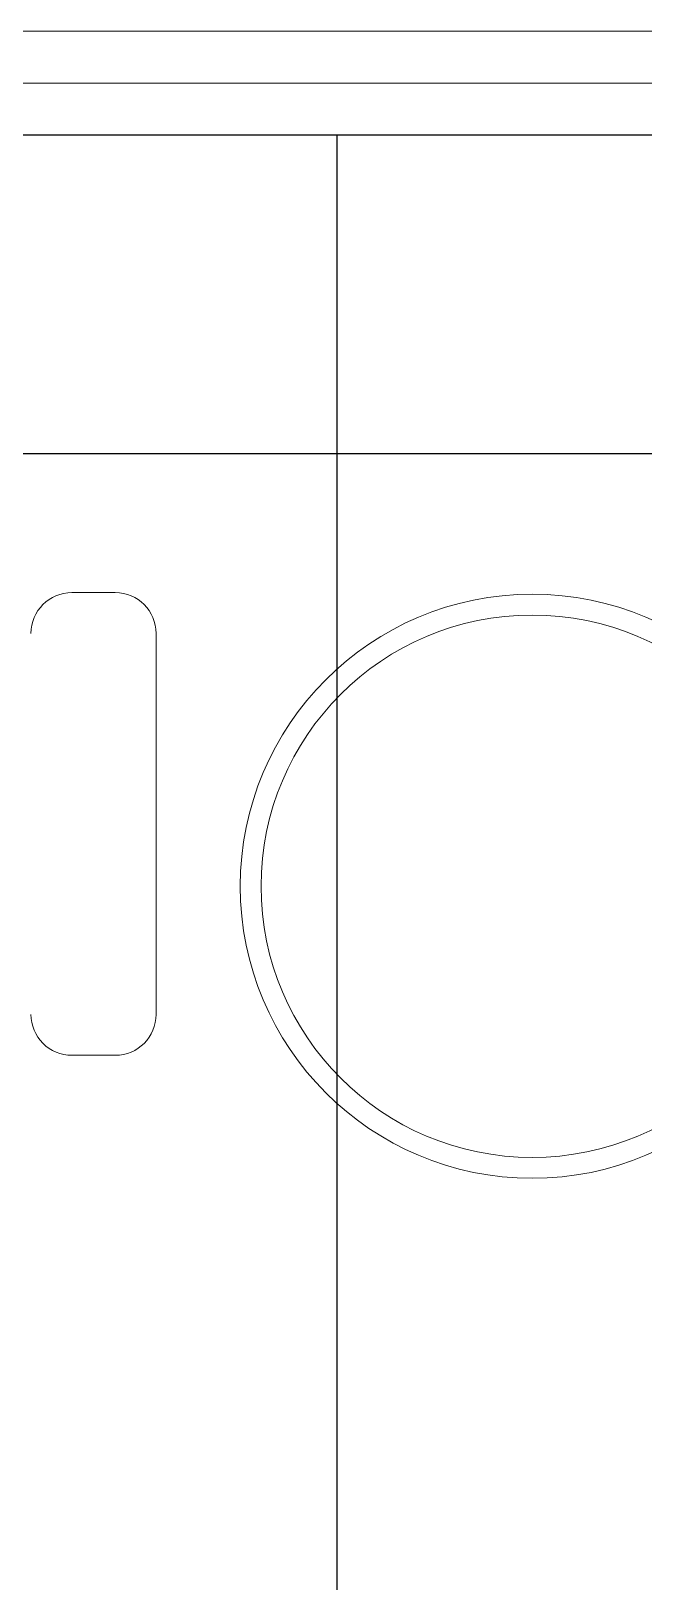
# Model space of a CAD drawing. Header units: inches. Extents: x -246178 to 57169, y -29325 to 19878.
# Drawn here: x 40653 to 40947, y -3541 to -2797 of the extents above; entities that cross this region are included whole.
import ezdxf

# ---------------------------------------------------------------- set-up
doc = ezdxf.new("R2010")
doc.units = ezdxf.units.IN
doc.header["$LTSCALE"] = 25
doc.header["$MEASUREMENT"] = 0
doc.linetypes.add('DASHDOT', pattern=[25.4, 12.7, -6.35, 0, -6.35])
doc.layers.get('0').update_dxf_attribs({"color": 8})
for name, color, linetype, lineweight in [('00-Ground Floor$0$Aluminum', 251, 'Continuous', 5), ('00-Ground Floor$0$LOADING', 253, 'Continuous', 5), ('00-Ground Floor$0$Walls', 251, 'Continuous', 5), ('E-LITE-CLNG-CNDT', 6, 'DASHDOT', 35)]:
    doc.layers.add(name, color=color, linetype=linetype, lineweight=lineweight)
doc.layers.add('00-Ground Floor$0$False Ceiling', color=251, linetype='Continuous')

# ---------------------------------------------------------------- blocks, each defined once
blk = doc.blocks.new('00-Ground Floor$0$WM00001-P')
at = {"layer": '00-Ground Floor$0$LOADING'}
for radius in [0.14, 0.13]:
    blk.add_circle((0, 0), radius, dxfattribs=at)
blk = doc.blocks.new('00-Ground Floor$0$GF21018-P')
at = {"color": 0}
for p, q in [((-0.2806, 0.34221), (-0.25983, 0.34221)), ((-0.30021, 0.32259), (-0.30021, 0.14)), ((-0.2806, 0.12039), (-0.25983, 0.12039))]:
    blk.add_line(p, q, dxfattribs=at)
for centre, start, end in [((-0.2806, 0.32259), 90, 180), ((-0.25983, 0.32259), 360, 90), ((-0.2806, 0.14), 180, 270), ((-0.25983, 0.14), 270, 360)]:
    blk.add_arc(centre, 0.01962, start, end, dxfattribs=at)
blk = doc.blocks.new('00-Ground Floor$0$A$C37be4daf')
at = {"layer": '00-Ground Floor$0$Aluminum'}
for p, q in [((1416.01, 598.24), (216.01, 598.24)), ((291.01, 573.24), (1341.01, 573.24)), ((1391.01, 548.24), (241.01, 548.24))]:
    blk.add_line(p, q, dxfattribs=at)
blk = doc.blocks.new('00-Ground Floor$0$A$Ce9e1c4c3')
at = {"layer": '00-Ground Floor$0$False Ceiling', "color": 254}
blk.add_line((-58300.95, -2847.43, 0), (-62050.49, -2847.43, 0), dxfattribs=at)
at = {"layer": '00-Ground Floor$0$False Ceiling', "color": 254, "linetype": 'Continuous'}
for p, q in [((-59200, -6847.43), (-59200, -2847.43)), ((-62050.49, -3000), (-58300.95, -3000))]:
    blk.add_line(p, q, dxfattribs=at)
blk = doc.blocks.new('00-Ground Floor')
at = {"layer": '00-Ground Floor$0$Walls'}
blk.add_line((37949.51, -2847.43, 0), (41699.05, -2847.43, 0), dxfattribs=at)
at = {"rotation": 180}
blk.add_blockref('00-Ground Floor$0$A$C37be4daf', (41610.23, -2249.19, 0), dxfattribs=at)
at = {"layer": '00-Ground Floor$0$False Ceiling', "color": 254}
blk.add_blockref('00-Ground Floor$0$A$Ce9e1c4c3', (100000, 0), dxfattribs=at)
at = {"layer": '00-Ground Floor$0$LOADING', "extrusion": (2.24021e-05, 7.77426e-06, 1), "xscale": 1000, "yscale": 1000, "zscale": 1000, "rotation": 179.9985892349695}
blk.add_blockref('00-Ground Floor$0$GF21018-P', (40412.93, -2946.25, 0.86), dxfattribs=at)
at = {"layer": '00-Ground Floor$0$LOADING', "extrusion": (-2.24019e-05, -2.3453e-18, -1), "xscale": -1000, "yscale": 1000, "zscale": 1000, "rotation": 179.9999999999996}
blk.add_blockref('00-Ground Floor$0$WM00001-P', (-40893.5, -3207.41, -0.89), dxfattribs=at)

msp = doc.modelspace()

# ---------------------------------------------------------------- block references
at = {"layer": 'E-LITE-CLNG-CNDT'}
msp.add_blockref('00-Ground Floor', (0, 0), dxfattribs=at)

doc.saveas('drawing.dxf')
